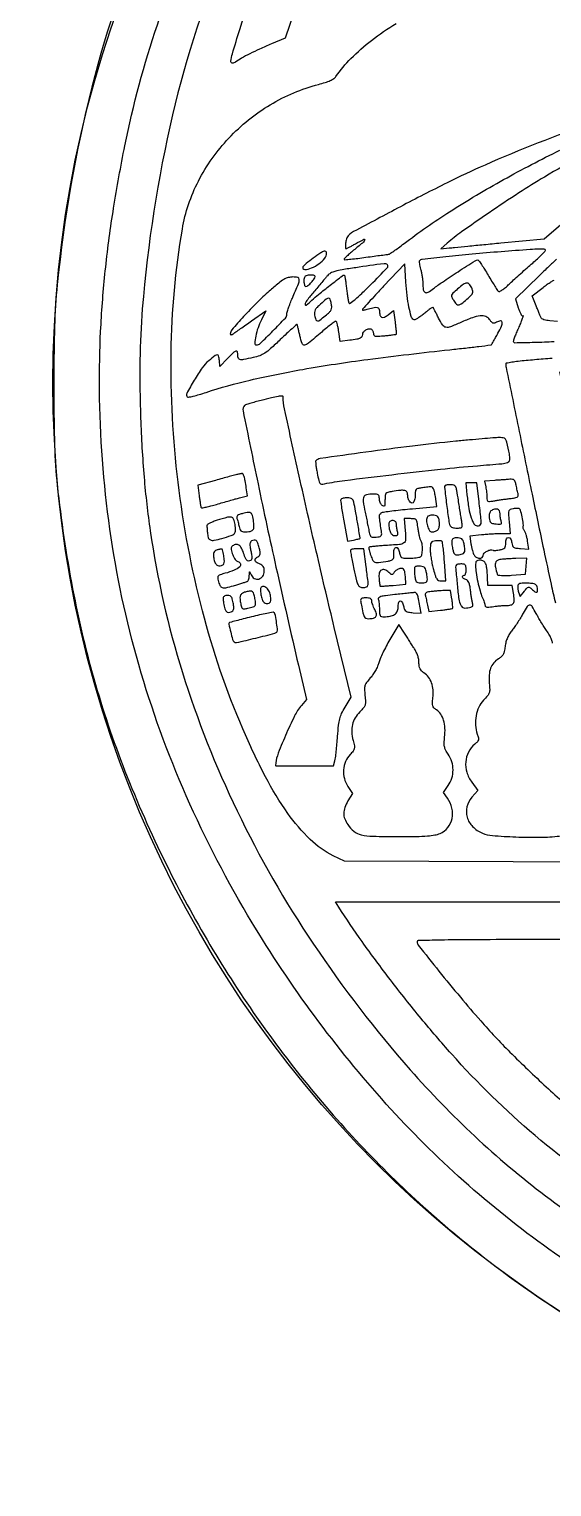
# Model space of a CAD drawing. Header units: millimetres. Extents: x 8 to 202, y 10 to 284.
# Drawn here: x 57.07 to 66.55, y 55.99 to 82.41 of the extents above; entities that cross this region are included whole.
import ezdxf

# ---------------------------------------------------------------- set-up
doc = ezdxf.new("R2010")
doc.units = ezdxf.units.MM
doc.layers.add('CUT', color=1, linetype='Continuous')
doc.layers.add('ENGRAVE', color=7, linetype='Continuous')

msp = doc.modelspace()

# ---------------------------------------------------------------- linework, layer by layer
at = {"layer": 'CUT'}
msp.add_circle((77.5, 76), 20, dxfattribs=at)
at = {"layer": 'ENGRAVE'}
for points in [[(22.924, 11.036, 0.000003), (45.118, 11.044, 0.000001), (67.428, 11.053, 0.198812)], [(59.316, 84.541, 0.04501), (58.205, 81.356, 0.036149), (57.579, 77.779, 0.018533), (57.53, 77.018, 0.006773), (57.516, 75.939, 0.006702), (57.53, 74.865, 0.020198), (57.579, 74.135, 0.019941), (57.858, 72.264, 0.023803), (58.273, 70.529, 0.024079), (58.847, 68.859, 0.02132), (59.599, 67.181, 0.038628), (61.313, 64.332, 0.040454), (63.421, 61.827, 0.041226), (65.864, 59.736, 0.043588), (68.573, 58.117, 0.020493)], [(85.376, 58.502, -0.053836), (81.64, 57.266, -0.052978), (77.67, 56.844, -0.049887), (73.616, 57.249, -0.05154), (69.795, 58.44, -0.055274), (66.395, 60.368, -0.054565), (63.463, 63.019, -0.048055), (61.031, 66.351, -0.031736), (59.854, 68.66, -0.034269), (59.014, 71.042, -0.034531), (58.512, 73.5, -0.033252), (58.344, 76.034, -0.01372), (58.372, 77.058, -0.013123), (58.457, 78.095, -0.012593), (58.6, 79.166, -0.010534), (58.805, 80.294, -0.062107), (60.25, 84.593, -0.064454)], [(61.876, 82.724), (61.709, 82.245), (61.461, 82.139, 0.006673), (61.249, 82.047, 0.01025), (61.069, 81.96, 0.011881), (60.922, 81.881, 0.024349), (60.811, 81.81, -0.174331), (60.75, 81.794, -0.43069), (60.724, 81.825, -0.040658), (60.754, 81.962, -0.002037), (60.889, 82.401, -0.046736), (61.789, 84.55, -0.038601)], [(60.703, 83.948, 0.047544), (59.669, 80.856, 0.036564), (59.121, 77.338, 0.017313), (59.078, 76.408, 0.011967), (59.09, 75.355, 0.011856), (59.153, 74.287, 0.015417), (59.265, 73.314, 0.03954), (59.849, 70.747, 0.036773), (60.841, 68.238, 0.035604), (62.225, 65.825, 0.032174), (63.981, 63.546, 0.049906), (66.431, 61.263, 0.04917), (69.295, 59.498, 0.048036)], [(68.909, 67.308), (65.848, 67.317), (62.787, 67.326), (62.584, 67.426, -0.07949), (62.165, 67.721, -0.044437), (61.759, 68.195, -0.035104), (61.355, 68.856, -0.018371), (60.942, 69.728, -0.038152), (60.21, 71.868, -0.03321), (59.771, 74.195, -0.033297), (59.644, 76.553, -0.03896), (59.847, 78.784, -0.077525), (60.139, 79.655, -0.069518), (60.691, 80.433, -0.068613), (61.442, 81.039, -0.071965), (62.318, 81.406, 0.01343), (62.44, 81.442, 0.030268), (62.53, 81.476, 0.040428), (62.594, 81.512, 0.096068), (62.633, 81.55, -0.048064), (62.905, 81.877, -0.030587), (63.278, 82.205, -0.028514), (63.723, 82.51, -0.026231)], [(67.273, 80.707, 0.019937), (65.336, 79.945, 0.011553), (64.649, 79.623, 0.005924), (63.803, 79.19, 0.001956), (62.952, 78.738, 0.128844), (62.832, 78.626, 0.093924), (62.815, 78.583, 0.028224), (62.805, 78.512, 0.02182), (62.803, 78.443, 0.411577), (62.816, 78.429, 0.118051), (62.825, 78.432, 0.001886), (62.873, 78.456, 0.004843), (62.927, 78.485, 0.003178), (62.989, 78.519, -0.007676), (63.138, 78.599, -0.619696), (63.155, 78.587, -0.177637), (63.132, 78.548, -0.004435), (62.972, 78.415, 0.007313), (62.894, 78.351, 0.012298), (62.831, 78.294, 0.00598), (62.781, 78.246, 0.41496), (62.781, 78.235, 0.222172), (62.795, 78.23, 0.002012), (62.904, 78.24, 0.006357), (63.03, 78.254, 0.004005), (63.177, 78.274, -0.000906), (63.326, 78.294, -0.001364), (63.455, 78.311, -0.000528), (63.566, 78.325, -0.031859), (63.586, 78.327, 0.148617), (63.604, 78.332, 0.003337), (63.68, 78.384, 0.007232), (63.768, 78.446, 0.004794), (63.867, 78.521, -0.02107), (64.694, 79.098, -0.014661), (65.672, 79.681, -0.014553), (66.694, 80.213, -0.019204)], [(67.077, 80.107, 0.009481), (66.414, 79.728, 0.009205), (65.95, 79.439, 0.005491), (65.409, 79.08, 0.004786), (64.91, 78.733, 0.025903), (64.651, 78.529), (64.532, 78.424), (64.686, 78.442, -0.003542), (64.784, 78.452, -0.000333), (65.025, 78.476, -0.000427), (65.312, 78.504, -0.000336), (65.624, 78.534), (66.408, 78.608), (66.753, 78.905, -0.020115)], [(66.634, 78.237, 0.003067), (66.489, 78.101, 0.001905), (66.321, 77.941), (65.887, 77.523), (65.938, 77.359, 0.019528), (65.96, 77.298, 0.034238), (65.983, 77.249, 0.040888), (66.005, 77.217, 0.377733), (66.02, 77.215, -0.677312), (66.026, 77.21, -0.01842), (66.012, 77.163, -0.015922), (65.987, 77.095, -0.007841), (65.95, 77.011, 0.006111), (65.911, 76.923, 0.008278), (65.879, 76.842, 0.005881), (65.853, 76.774, 0.086368), (65.849, 76.749, 0.419358), (65.874, 76.725, 0.002283), (66.237, 76.733, 0.004328), (66.587, 76.746, 0.124446)], [(66.653, 77.112), (66.511, 77.122, -0.025855), (66.455, 77.129, -0.034087), (66.405, 77.142, -0.036303), (66.367, 77.157, -0.184863), (66.352, 77.174, -0.000547), (66.342, 77.199, -0.000064), (66.319, 77.255, -0.000077), (66.292, 77.323, -0.000063), (66.264, 77.394), (66.192, 77.574), (66.388, 77.727, -0.01236), (66.464, 77.784, -0.020198), (66.532, 77.828, -0.015182), (66.587, 77.859, -0.347689)], [(66.554, 76.438, 0.010285), (66.391, 76.428, 0.001745), (66.08, 76.401, 0.007029), (65.939, 76.386, 0.011558), (65.82, 76.37, 0.005268), (65.722, 76.352, 0.360892), (65.712, 76.34, 0.050298), (65.719, 76.276, 0.000076), (65.956, 75.113, 0.000719), (66.189, 73.98, 0.001015), (66.4, 72.972, 0.001787), (66.533, 72.349, 0.009652), (66.614, 72.013, 0.015051)], [(67.056, 74.342, -0.000356), (66.692, 76.199, -0.048256)], [(66.561, 71.277, 0.043903), (66.541, 71.347, 0.037516), (66.505, 71.422, 0.021299), (66.452, 71.507, -0.008422), (66.403, 71.581, -0.005912), (66.349, 71.667, -0.005966), (66.3, 71.75, -0.012401), (66.264, 71.816, 0.019346), (66.193, 71.943, 0.252689), (66.148, 71.97, 0.262184), (66.102, 71.946, 0.020592), (66.029, 71.824, -0.012907), (65.985, 71.747, -0.008624), (65.931, 71.661, -0.008687), (65.876, 71.579, -0.016848), (65.828, 71.516, 0.03239), (65.78, 71.448, 0.036265), (65.742, 71.377, 0.036336), (65.716, 71.301, 0.032763), (65.7, 71.219, -0.022409), (65.684, 71.131, -0.067657), (65.663, 71.074, -0.08519), (65.63, 71.032, -0.051438), (65.579, 70.995, 0.086453), (65.495, 70.923, 0.08405), (65.438, 70.825, 0.071674), (65.411, 70.701, 0.042953), (65.414, 70.551, -0.018274), (65.421, 70.44, -0.08905), (65.412, 70.379, -0.090634), (65.382, 70.325, -0.019294), (65.31, 70.244, 0.082417), (65.224, 70.119, 0.063281), (65.173, 69.962, 0.061551), (65.163, 69.792, 0.068568), (65.195, 69.631, -0.02514), (65.215, 69.565, -0.118718), (65.215, 69.526, -0.127478), (65.197, 69.493, -0.030845), (65.151, 69.449, 0.097329), (65.036, 69.304, 0.100448), (64.985, 69.128, 0.095799), (65.006, 68.939, 0.0803), (65.096, 68.758), (65.204, 68.607), (65.099, 68.487, 0.119396), (65.008, 68.313, 0.132892), (65.011, 68.125, 0.124987), (65.111, 67.955, 0.098915), (65.289, 67.835, 0.080633), (65.47, 67.792, 0.009138), (65.892, 67.768, 0.012007), (66.335, 67.762, 0.023672), (66.687, 67.783, 0.006269)], [(67.944, 61.1, -0.03473), (66.246, 62.353, -0.034137), (64.727, 63.836, -0.010076), (64.177, 64.477, -0.008532), (63.621, 65.176, -0.008722), (63.107, 65.87, -0.013011), (62.685, 66.496), (62.625, 66.59), (65.409, 66.59), (68.194, 66.59)], [(67.884, 65.906), (65.994, 65.906, 0.001032), (65.087, 65.904, 0.004092), (64.53, 65.897, 0.001241), (64.124, 65.888, 0.406776), (64.104, 65.867, 0.169896), (64.126, 65.804, 0.001114), (64.501, 65.335, 0.004862), (64.889, 64.863, 0.006153), (65.257, 64.434, 0.016074), (65.788, 63.868, 0.009995), (66.446, 63.237, 0.00965), (67.087, 62.668, 0.031566)]]:
    msp.add_lwpolyline(points, format="xyb", dxfattribs=at)
for points in [[(62.222, 78.257, 0.010548), (62.094, 78.16, 0.062708), (62.035, 78.101, 0.326202), (62.035, 78.069, 0.24517), (62.066, 78.053, 0.102159), (62.192, 78.079, 0.059958), (62.325, 78.156, 0.062044), (62.428, 78.257, 0.170671), (62.462, 78.351, 0.228476), (62.448, 78.38, 0.268226), (62.418, 78.385, 0.056619), (62.356, 78.352, 0.00594)], [(65.627, 78.374, 0.003641), (65.102, 78.33, 0.004757), (64.624, 78.281, 0.001266), (64.194, 78.233, 0.169118), (64.147, 78.21, 0.210805), (64.141, 78.195, 0.021112), (64.145, 78.157, 0.023653), (64.153, 78.11, 0.016604), (64.167, 78.058, -0.019449), (64.182, 77.999, -0.013178), (64.195, 77.93, -0.013292), (64.204, 77.863, -0.025734), (64.207, 77.81, 0.030758), (64.215, 77.684, 0.240859), (64.248, 77.637, 0.263606), (64.302, 77.638, 0.035713), (64.4, 77.705, -0.020868), (64.563, 77.825, -0.004889), (64.847, 78.012, -0.001468), (65.155, 78.21, -0.142714), (65.205, 78.224, -0.242367), (65.22, 78.216, -0.005358), (65.271, 78.143, -0.010943), (65.329, 78.055, -0.007027), (65.392, 77.949, 0.005213), (65.456, 77.842, 0.007462), (65.514, 77.749, 0.004404), (65.565, 77.672, 0.106031), (65.584, 77.654, 0.282834), (65.605, 77.654, 0.017583), (65.659, 77.69, 0.021813), (65.723, 77.74, 0.014069), (65.792, 77.803, -0.00509), (65.876, 77.881, -0.002501), (65.985, 77.98, -0.002481), (66.098, 78.081, -0.003608), (66.2, 78.169, 0.007304), (66.288, 78.247, 0.010999), (66.363, 78.318, 0.006051), (66.423, 78.379, 0.193694), (66.431, 78.398, 0.386633), (66.411, 78.42, 0.031318), (66.326, 78.423, 0.010995), (66.155, 78.414, 0.00062)], [(63.497, 77.747, 0.001999), (63.349, 77.59, 0.003222), (63.225, 77.454, 0.000607), (63.116, 77.334, 0.185635), (63.112, 77.322, 0.426296), (63.117, 77.317, 0.022024), (63.144, 77.319, 0.023893), (63.18, 77.326, 0.013647), (63.223, 77.337, -0.014797), (63.326, 77.363, -0.090548), (63.38, 77.365, -0.219441), (63.409, 77.347, -0.140128), (63.42, 77.309, 0.056928), (63.43, 77.227, 0.221903), (63.461, 77.189, 0.22685), (63.51, 77.188, 0.059218), (63.579, 77.23), (63.676, 77.307), (63.705, 77.096, -0.005756), (63.715, 77.014, -0.009038), (63.722, 76.944, -0.003785), (63.726, 76.884, -0.237578), (63.722, 76.875, -0.138196), (63.712, 76.87, -0.002709), (63.656, 76.862, -0.006277), (63.59, 76.854, -0.004144), (63.514, 76.846, -0.007788), (63.399, 76.836, -0.071556), (63.35, 76.84, -0.205153), (63.326, 76.857, -0.13649), (63.317, 76.889, 0.062867), (63.314, 76.915, 0.062088), (63.304, 76.938, 0.067692), (63.291, 76.957, 0.114746), (63.274, 76.968, 0.137816), (63.225, 76.971, 0.080796), (63.17, 76.95, 0.084306), (63.127, 76.914, 0.178964), (63.112, 76.873, -0.127661), (63.101, 76.833, -0.159358), (63.072, 76.806, -0.066), (63.013, 76.788, -0.008821), (62.882, 76.768), (62.709, 76.745), (62.684, 76.92, 0.011679), (62.673, 76.988, 0.016621), (62.66, 77.048, 0.012618), (62.647, 77.096, 0.181164), (62.636, 77.11, 0.29737), (62.619, 77.11, 0.006846), (62.549, 77.06, 0.01301), (62.467, 76.997, 0.008167), (62.374, 76.919, -0.004352), (62.135, 76.715, -0.129953), (62.063, 76.682, -0.368951), (62.018, 76.708, -0.031184), (61.979, 76.847, 0.002482), (61.962, 76.923, 0.003786), (61.947, 76.989, 0.0014), (61.933, 77.046, 0.096305), (61.929, 77.054, 0.443463), (61.922, 77.055, 0.001023), (61.836, 76.978, 0.005024), (61.738, 76.889, 0.002994), (61.623, 76.781, -0.007105), (61.447, 76.617, -0.037071), (61.342, 76.536, -0.058116), (61.25, 76.489, -0.035759), (61.132, 76.455, -0.005593), (60.955, 76.419, -0.083991), (60.892, 76.418, -0.270664), (60.864, 76.441, -0.091868), (60.853, 76.496, 0.066705), (60.845, 76.56, 0.426842), (60.819, 76.573, 0.117902), (60.772, 76.545, 0.008628), (60.666, 76.436), (60.528, 76.291), (60.518, 76.402, 0.027346), (60.505, 76.487, 0.360793), (60.482, 76.505, 0.161255), (60.443, 76.491, 0.006703), (60.326, 76.398, 0.067663), (60.208, 76.271, 0.019191), (60.061, 76.044, 0.011051), (59.927, 75.807, 0.330878), (59.936, 75.742, 0.253205), (59.956, 75.737, 0.006922), (60.046, 75.757, 0.012706), (60.154, 75.786, 0.008175), (60.278, 75.824, -0.022377), (61.076, 76.048, -0.013736), (62.034, 76.242, -0.011058), (63.211, 76.422, -0.005639), (64.696, 76.598, 0.001363), (64.983, 76.629, 0.002225), (65.226, 76.658, 0.000276), (65.442, 76.684, 0.200555), (65.452, 76.689, 0.033321), (65.458, 76.699, 0.000518), (65.491, 76.755, 0.001378), (65.528, 76.82, 0.000912), (65.571, 76.896, 0.021024), (65.637, 77.025, 0.14249), (65.647, 77.096, 0.415183), (65.616, 77.12, 0.08784), (65.543, 77.096, -0.055927), (65.505, 77.081, -0.16014), (65.477, 77.082, -0.126879), (65.452, 77.101, -0.029682), (65.42, 77.143, 0.16229), (65.351, 77.198, 0.111857), (65.25, 77.211, 0.063445), (65.106, 77.178, 0.018857), (64.896, 77.091, -0.012976), (64.707, 77.011, -0.144276), (64.627, 77.004, -0.200502), (64.568, 77.044, -0.028999), (64.494, 77.172, 0.002029), (64.459, 77.242, 0.003011), (64.427, 77.302, 0.001336), (64.399, 77.354, 0.060229), (64.393, 77.364, 0.369823), (64.383, 77.365, 0.006493), (64.339, 77.336, 0.012887), (64.287, 77.297, 0.007809), (64.227, 77.25, -0.016411), (64.166, 77.203, -0.024563), (64.109, 77.166, -0.021771), (64.061, 77.142, -0.252443), (64.041, 77.143, -0.187492), (63.999, 77.199, -0.018112), (63.957, 77.368, -0.021034), (63.923, 77.581, -0.015038), (63.901, 77.821), (63.882, 78.154)], [(62.074, 77.928, 0.162472), (62.054, 77.888, 0.055129), (62.052, 77.822, 0.058186), (62.064, 77.763, 0.325617), (62.088, 77.745, 0.183477), (62.125, 77.759, 0.024099), (62.186, 77.818, 0.025377), (62.24, 77.884, 0.151843), (62.255, 77.925, 0.37772), (62.24, 77.944, 0.038717), (62.177, 77.95, 0.03954), (62.11, 77.946, 0.16216)], [(62.992, 78.085, 0.004888), (62.744, 78.046, 0.028225), (62.614, 78.017, 0.055854), (62.535, 77.985, 0.092894), (62.479, 77.939, -0.000119), (62.441, 77.895, -0.000027), (62.377, 77.819, -0.000028), (62.303, 77.732, -0.000027), (62.229, 77.644, 0.010764), (62.105, 77.491, 0.112527), (62.072, 77.419, 0.698628), (62.093, 77.406, 0.024264), (62.197, 77.495, -0.018739), (62.319, 77.601, -0.00468), (62.525, 77.765, -0.001167), (62.751, 77.94, -0.165584), (62.783, 77.95, -0.361019), (62.79, 77.945, -0.004095), (62.801, 77.883, -0.010153), (62.812, 77.808, -0.006169), (62.822, 77.719, 0.007197), (62.833, 77.628, 0.009187), (62.846, 77.544, 0.007442), (62.859, 77.474, 0.073366), (62.869, 77.446, 0.458661), (62.893, 77.441, 0.014387), (62.982, 77.511, 0.016225), (63.102, 77.619, 0.005909), (63.266, 77.78, 0.003531), (63.564, 78.083, 0.394288), (63.565, 78.135, 0.24831), (63.505, 78.157, 0.002033)], [(61.424, 77.66, 0.015943), (61.195, 77.446, 0.012233), (60.957, 77.199, 0.006109), (60.744, 76.959, 0.180744), (60.716, 76.885, 0.206272), (60.721, 76.873, 0.229828), (60.733, 76.869, 0.095022), (60.753, 76.876, 0.026996), (60.78, 76.894, -0.004942), (60.819, 76.922, -0.000662), (60.902, 76.98, -0.000765), (61, 77.048, -0.000644), (61.104, 77.121), (61.363, 77.3), (61.28, 77.138, 0.03525), (61.219, 76.995, 0.033033), (61.178, 76.842, 0.03109), (61.16, 76.715, 0.436458), (61.188, 76.684, 0.193974), (61.259, 76.713, 0.005843), (61.49, 76.94, 0.005886), (61.715, 77.172, 0.191673), (61.743, 77.244, -0.072446), (61.748, 77.28, -0.009718), (61.772, 77.355, -0.01106), (61.804, 77.442, -0.009102), (61.842, 77.534, 0.003736), (61.952, 77.793, 0.092016), (61.968, 77.869, 0.350776), (61.941, 77.905, 0.062117), (61.852, 77.916, 0.064541), (61.767, 77.905, 0.070463), (61.69, 77.873, 0.038218), (61.594, 77.805, 0.006605)], [(64.838, 77.699, 0.00919), (64.753, 77.622, 0.120097), (64.73, 77.587, 0.199863), (64.731, 77.553, 0.03354), (64.765, 77.493, 0.038159), (64.817, 77.426, 0.234849), (64.856, 77.41, 0.145411), (64.905, 77.429, 0.012698), (65.008, 77.514, 0.012765), (65.085, 77.584, 0.103168), (65.111, 77.623, 0.162417), (65.114, 77.661, 0.04483), (65.094, 77.719, 0.066222), (65.051, 77.788, 0.244481), (65.006, 77.807, 0.139914), (64.945, 77.784, 0.019093)], [(62.354, 77.426, 0.019847), (62.289, 77.365, 0.071265), (62.256, 77.319, 0.101212), (62.244, 77.275, 0.067141), (62.246, 77.222, 0.037654), (62.268, 77.142, 0.304931), (62.297, 77.121, 0.174931), (62.341, 77.134, 0.013416), (62.44, 77.213, 0.016554), (62.514, 77.279, 0.086674), (62.546, 77.323, 0.122177), (62.556, 77.368, 0.047474), (62.548, 77.432, 0.031401), (62.525, 77.512, 0.325075), (62.498, 77.531, 0.166384), (62.458, 77.515, 0.009107)], [(61.275, 75.68, 0.004545), (61.166, 75.651, 0.006721), (61.072, 75.622, 0.003371), (60.992, 75.597, 0.12065), (60.976, 75.587, 0.24894), (60.947, 75.49, 0.000739), (61.22, 74.166, 0.003925), (61.545, 72.658, 0.002384), (61.952, 70.879), (62.097, 70.258), (62.006, 70.151, 0.060191), (61.882, 69.96, 0.013083), (61.717, 69.604, 0.011362), (61.57, 69.24, 0.09056), (61.538, 69.063, 0.40909), (61.541, 69.059, 0.000267), (61.692, 69.056, 0.002572), (61.862, 69.055, 0.001542), (62.064, 69.054), (62.59, 69.054), (62.614, 69.148, 0.029416), (62.624, 69.204, 0.004545), (62.638, 69.316, 0.005057), (62.651, 69.449, 0.004377), (62.662, 69.589, -0.008428), (62.68, 69.792, -0.037386), (62.701, 69.909, -0.050693), (62.736, 70.004, -0.024961), (62.799, 70.117), (62.911, 70.298), (62.602, 71.566, -0.00272), (62.295, 72.86, -0.002338), (61.985, 74.224, -0.000746), (61.698, 75.526, -0.053947), (61.675, 75.744, 0.429717), (61.658, 75.759, 0.026166), (61.582, 75.751, 0.019828), (61.463, 75.728, 0.00524)], [(64.805, 74.938, 0.00531), (64.018, 74.851, 0.004284), (63.174, 74.741, 0.000905), (62.345, 74.624, 0.162329), (62.267, 74.585, 0.220785), (62.262, 74.572, 0.007043), (62.268, 74.512, 0.012417), (62.278, 74.441, 0.008156), (62.293, 74.359, 0.007426), (62.321, 74.228, 0.093855), (62.341, 74.181, 0.227988), (62.371, 74.164, 0.070318), (62.424, 74.167, -0.019749), (62.791, 74.229, -0.002129), (63.646, 74.333, -0.00286), (64.53, 74.433, -0.006531), (65.199, 74.495, 0.002008), (65.642, 74.532, 0.066478), (65.746, 74.556, 0.291336), (65.783, 74.604, 0.073264), (65.777, 74.708, 0.003807), (65.729, 74.924, 0.098994), (65.705, 74.978, 0.219166), (65.665, 75.001, 0.029049), (65.566, 75.004, 0.013067), (65.477, 74.999, 0.001582), (65.283, 74.983, 0.001879), (65.052, 74.962, 0.001547)], [(60.836, 74.334, 0.009132), (60.793, 74.324, 0.000955), (60.694, 74.297, 0.001184), (60.575, 74.265, 0.000948), (60.448, 74.23), (60.128, 74.141), (60.152, 73.95, 0.005085), (60.162, 73.875, 0.007121), (60.173, 73.809, 0.004511), (60.183, 73.753, 0.089724), (60.189, 73.737, 0.308813), (60.203, 73.731, 0.007164), (60.277, 73.745, 0.013398), (60.365, 73.766, 0.008366), (60.468, 73.795, -0.001835), (60.581, 73.828, -0.00158), (60.699, 73.862, -0.001591), (60.807, 73.893, -0.0046), (60.882, 73.913), (61.03, 73.951), (61.007, 74.094, 0.00738), (60.986, 74.221, 0.028475), (60.967, 74.298, 0.046888), (60.948, 74.344, 0.324254), (60.928, 74.354, 0.008385), (60.915, 74.351, 0.00166), (60.891, 74.346, 0.001758), (60.864, 74.34, 0.001634)], [(65.512, 74.23), (65.328, 74.217), (65.349, 74.112, -0.012865), (65.357, 74.065, -0.008966), (65.364, 74.013, -0.00905), (65.368, 73.962, -0.018471), (65.37, 73.922, 0.042067), (65.374, 73.873, 0.242177), (65.389, 73.853, 0.144669), (65.42, 73.848, 0.01311), (65.498, 73.859, -0.005771), (65.559, 73.87, -0.0028), (65.637, 73.881, -0.002777), (65.718, 73.892, -0.003999), (65.79, 73.901, 0.013475), (65.875, 73.913, 0.075787), (65.918, 73.927, 0.182302), (65.937, 73.947, 0.164455), (65.938, 73.976, -0.009196), (65.931, 74.005, -0.002975), (65.921, 74.049, -0.002965), (65.91, 74.097, -0.003327), (65.9, 74.144, 0.02858), (65.885, 74.203, 0.128986), (65.865, 74.234, 0.156455), (65.836, 74.247, 0.048326), (65.786, 74.249, -0.000007), (65.739, 74.245, -0.000002), (65.668, 74.24, -0.000002), (65.588, 74.235, -0.000003)], [(64.181, 74.093, 0.029627), (64.117, 74.082, 0.155953), (64.088, 74.063, 0.151278), (64.073, 74.031, 0.027374), (64.07, 73.964, -0.030416), (64.067, 73.918, -0.036357), (64.059, 73.875, -0.039376), (64.046, 73.842, -0.149297), (64.032, 73.825, -0.246181), (63.997, 73.822, -0.143954), (63.965, 73.85, -0.089606), (63.942, 73.904, -0.055728), (63.933, 73.973, 0.152052), (63.918, 74.021, 0.194457), (63.879, 74.046, 0.077231), (63.802, 74.049, 0.011916), (63.651, 74.028, 0.022673), (63.572, 74.011, 0.159732), (63.54, 73.99, 0.151912), (63.526, 73.954, 0.019927), (63.522, 73.87, -0.009285), (63.521, 73.793, -0.116196), (63.513, 73.765, -0.382281), (63.498, 73.76, -0.075925), (63.471, 73.776, -0.077115), (63.451, 73.798, -0.044437), (63.435, 73.83, -0.043151), (63.423, 73.866, -0.055078), (63.42, 73.9, 0.055286), (63.415, 73.943, 0.182321), (63.399, 73.966, 0.133988), (63.369, 73.978, 0.025117), (63.308, 73.981, 0.044877), (63.187, 73.969, 0.246497), (63.137, 73.93, 0.143648), (63.126, 73.85, 0.013349), (63.162, 73.652, -0.000087), (63.185, 73.542, -0.000092), (63.207, 73.433, -0.000088), (63.226, 73.34, -0.000416), (63.237, 73.286, 0.03789), (63.252, 73.234, 0.157239), (63.272, 73.209, 0.143805), (63.304, 73.199, 0.029945), (63.364, 73.201, 0.027435), (63.418, 73.209, 0.119437), (63.447, 73.223, 0.179478), (63.46, 73.245, 0.080941), (63.461, 73.28, -0.002411), (63.426, 73.526, -0.054706), (63.424, 73.597, -0.215137), (63.444, 73.632, -0.101995), (63.492, 73.655, -0.02684), (63.545, 73.664, -0.00233), (63.68, 73.681, -0.003061), (63.842, 73.699, -0.002372), (64.019, 73.716), (64.464, 73.759), (64.435, 73.938, 0.014343), (64.419, 74.027, 0.060757), (64.401, 74.079, 0.123596), (64.378, 74.105, 0.180851), (64.349, 74.113, 0.003519), (64.32, 74.11, 0.001129), (64.276, 74.105, 0.001126), (64.228, 74.099, 0.00126)], [(64.611, 74.135, 0.229964), (64.601, 74.105, 0.001264), (64.639, 73.794, 0.003683), (64.677, 73.506, 0.055646), (64.702, 73.408, 0.16783), (64.715, 73.392, 0.053008), (64.745, 73.378, 0.046139), (64.783, 73.368, 0.037151), (64.825, 73.365, 0.02223), (64.89, 73.368, 0.203971), (64.915, 73.381, 0.192492), (64.923, 73.408, 0.019539), (64.915, 73.476, -0.001458), (64.905, 73.537, -0.000349), (64.889, 73.638, -0.000358), (64.871, 73.754, -0.000354), (64.853, 73.87, 0.005309), (64.824, 74.048, 0.067623), (64.804, 74.113, 0.18922), (64.773, 74.142, 0.095226), (64.719, 74.152, 0.017751), (64.683, 74.151, 0.022265), (64.65, 74.147, 0.021187), (64.623, 74.142, 0.135985)], [(65.009, 73.97, 0.013872), (65.042, 73.723, 0.038152), (65.084, 73.553, 0.057537), (65.133, 73.445, 0.223948), (65.192, 73.406, 0.159923), (65.241, 73.414, 0.255243), (65.263, 73.448, 0.04678), (65.262, 73.536, 0.002008), (65.228, 73.843), (65.189, 74.186), (65.087, 74.186), (64.986, 74.186)], [(62.723, 73.886, 0.169736), (62.718, 73.865, 0.003765), (62.731, 73.76, 0.008104), (62.75, 73.636, 0.005337), (62.776, 73.494), (62.845, 73.129), (62.953, 73.149, 0.003605), (62.994, 73.158, 0.005342), (63.031, 73.165, 0.002538), (63.062, 73.173, 0.10085), (63.068, 73.176, 0.282799), (63.072, 73.186, 0.00029), (63.029, 73.441, 0.002949), (62.988, 73.672, 0.008028), (62.956, 73.836, 0.067458), (62.942, 73.873, 0.127001), (62.921, 73.896, 0.106946), (62.889, 73.909, 0.039384), (62.839, 73.913, 0.024834), (62.8, 73.911, 0.031638), (62.764, 73.905, 0.032985), (62.735, 73.896, 0.166386)], [(65.845, 73.715, 0.063101), (65.792, 73.702, 0.225741), (65.769, 73.677, 0.08979), (65.762, 73.627, 0.005946), (65.772, 73.483), (65.79, 73.263), (65.636, 73.263, 0.010468), (65.562, 73.261, 0.004678), (65.465, 73.256, 0.004629), (65.363, 73.249, 0.006261), (65.27, 73.24), (65.058, 73.218), (65.081, 73.078, 0.013189), (65.092, 73.02, 0.012451), (65.107, 72.961, 0.012514), (65.122, 72.91, 0.041757), (65.136, 72.878, 0.140614), (65.175, 72.836, 0.121476), (65.233, 72.819, 0.160597), (65.282, 72.833, 0.249686), (65.302, 72.87, -0.210401), (65.319, 72.91, -0.064281), (65.374, 72.948, -0.063855), (65.437, 72.972, -0.192909), (65.482, 72.965, 0.125188), (65.498, 72.96, 0.021784), (65.531, 72.961, 0.022473), (65.569, 72.965, 0.018471), (65.61, 72.972, 0.037656), (65.664, 72.988, 0.128136), (65.693, 73.009, 0.132718), (65.708, 73.041, 0.041646), (65.712, 73.094, -0.085119), (65.725, 73.168, -0.303216), (65.761, 73.195, -0.30152), (65.8, 73.172, -0.084791), (65.821, 73.1, 0.052671), (65.833, 73.048, 0.16868), (65.855, 73.02, 0.110354), (65.895, 73.004, 0.016549), (65.982, 72.995), (66.132, 72.984), (66.109, 73.13, 0.016571), (66.097, 73.189, 0.018143), (66.082, 73.245, 0.017875), (66.066, 73.292, 0.081134), (66.052, 73.317, -0.042866), (66.039, 73.335, -0.042789), (66.03, 73.355, -0.046285), (66.025, 73.373, -0.110803), (66.026, 73.387, 0.10588), (66.03, 73.444, 0.013093), (66.008, 73.566, 0.008912), (65.981, 73.689, 0.230604), (65.96, 73.715, 0.091054), (65.945, 73.719, 0.016606), (65.916, 73.72, 0.017376), (65.881, 73.719, 0.015003)], [(60.477, 73.506, 0.019241), (60.405, 73.481, 0.029202), (60.345, 73.453, 0.028709), (60.301, 73.426, 0.267553), (60.292, 73.406, -0.001159), (60.294, 73.385, -0.000389), (60.296, 73.355, -0.000387), (60.299, 73.321, -0.000442), (60.301, 73.288, 0.052184), (60.318, 73.192, 0.227731), (60.356, 73.151, 0.148999), (60.424, 73.144, 0.019846), (60.566, 73.178, 0.012126), (60.731, 73.23, 0.123293), (60.791, 73.268, 0.194104), (60.812, 73.323, 0.038603), (60.803, 73.43, 0.049291), (60.777, 73.526, 0.249761), (60.736, 73.561, 0.122874), (60.664, 73.56, 0.009438)], [(60.945, 73.63, 0.019685), (60.881, 73.611, 0.090077), (60.847, 73.592, 0.1796), (60.834, 73.57, 0.137126), (60.836, 73.541, -0.0188), (60.846, 73.513, -0.007393), (60.857, 73.474, -0.007306), (60.868, 73.431, -0.009052), (60.877, 73.391, 0.043878), (60.89, 73.346, 0.107512), (60.909, 73.318, 0.123858), (60.936, 73.302, 0.068843), (60.975, 73.297, 0.036985), (61.075, 73.304, 0.174144), (61.126, 73.331, 0.181697), (61.146, 73.383, 0.040893), (61.14, 73.48, 0.01852), (61.118, 73.596, 0.174576), (61.091, 73.638, 0.202275), (61.046, 73.65, 0.026013)], [(63.89, 73.316, -0.025899), (63.895, 73.154, -0.241754), (63.862, 73.095, -0.129817), (63.783, 73.067, -0.005962), (63.495, 73.047, 0.005041), (63.399, 73.04, 0.007676), (63.315, 73.032, 0.003442), (63.244, 73.024, 0.167151), (63.232, 73.018, 0.241306), (63.228, 73.006, 0.012965), (63.235, 72.968, 0.01792), (63.247, 72.921, 0.01189), (63.264, 72.868, 0.03507), (63.302, 72.78, 0.200216), (63.34, 72.748, 0.109655), (63.402, 72.742, 0.007418), (63.579, 72.768, 0.030593), (63.639, 72.781, 0.15053), (63.667, 72.8, 0.153502), (63.68, 72.832, 0.032199), (63.681, 72.892, -0.060487), (63.688, 72.977, -0.276158), (63.72, 73.013, -0.360181), (63.757, 72.997, -0.072194), (63.783, 72.923, 0.038524), (63.801, 72.862, 0.174103), (63.824, 72.833, 0.11961), (63.866, 72.821, 0.014253), (63.963, 72.818, 0.015892), (64.027, 72.821, 0.018074), (64.087, 72.827, 0.017517), (64.138, 72.836, 0.089295), (64.165, 72.847, 0.213197), (64.192, 72.888, 0.036797), (64.201, 72.983, 0.039277), (64.195, 73.081, 0.120344), (64.17, 73.143, -0.088361), (64.159, 73.166, -0.01066), (64.146, 73.22, -0.012406), (64.133, 73.285, -0.009917), (64.122, 73.357, 0.010508), (64.104, 73.471, 0.119317), (64.086, 73.512, 0.195322), (64.054, 73.531, 0.037149), (63.985, 73.536), (63.872, 73.536)], [(63.591, 73.442, 0.040017), (63.599, 73.353, 0.077127), (63.621, 73.286, 0.109675), (63.657, 73.244, 0.166041), (63.701, 73.228, 0.054123), (63.735, 73.232, 0.202417), (63.752, 73.244, 0.169703), (63.757, 73.266, 0.036285), (63.749, 73.305, -0.015772), (63.741, 73.339, -0.01145), (63.734, 73.377, -0.011588), (63.73, 73.414, -0.024706), (63.728, 73.442, 0.09622), (63.723, 73.467, 0.116482), (63.709, 73.486, 0.107274), (63.687, 73.498, 0.072124), (63.659, 73.502, 0.071204), (63.631, 73.498, 0.109912), (63.609, 73.486, 0.119701), (63.596, 73.467, 0.095246)], [(64.292, 73.57, 0.153349), (64.275, 73.504, 0.056468), (64.291, 73.407, 0.057993), (64.327, 73.323, 0.273357), (64.371, 73.297, 0.076338), (64.439, 73.308, 0.14793), (64.484, 73.34, 0.134107), (64.507, 73.393, 0.057951), (64.509, 73.472, 0.029339), (64.499, 73.533, 0.116813), (64.482, 73.568, 0.143033), (64.454, 73.588, 0.052459), (64.407, 73.598, 0.041408), (64.37, 73.599, 0.047122), (64.335, 73.594, 0.053057), (64.307, 73.584, 0.142583)], [(65.444, 73.678, 0.128667), (65.427, 73.659, 0.058144), (65.415, 73.629, 0.050883), (65.409, 73.591, 0.043008), (65.41, 73.55, 0.043171), (65.421, 73.496, 0.143786), (65.44, 73.467, 0.125611), (65.474, 73.45, 0.02957), (65.537, 73.44, 0.014885), (65.599, 73.436, 0.122284), (65.627, 73.441, 0.28987), (65.637, 73.457, 0.089653), (65.631, 73.485, -0.036156), (65.623, 73.513, -0.016793), (65.616, 73.55, -0.016535), (65.611, 73.589, -0.022141), (65.609, 73.625, 0.128032), (65.596, 73.676, 0.190239), (65.561, 73.705, 0.147752), (65.507, 73.706, 0.072053)], [(64.738, 73.154, 0.080964), (64.734, 73.129, 0.019734), (64.735, 73.087, 0.019713), (64.74, 73.038, 0.018506), (64.749, 72.989, 0.02534), (64.765, 72.93, 0.096106), (64.784, 72.897, 0.153635), (64.808, 72.881, 0.102864), (64.842, 72.879, 0.025475), (64.926, 72.897, 0.173883), (64.96, 72.92, 0.173361), (64.972, 72.96, 0.02529), (64.963, 73.046, 0.024303), (64.948, 73.117, 0.106272), (64.928, 73.155, 0.14012), (64.898, 73.176, 0.054655), (64.848, 73.188, 0.042007), (64.809, 73.189, 0.062483), (64.776, 73.183, 0.078757), (64.751, 73.171, 0.155672)], [(60.468, 72.965, 0.144925), (60.432, 72.943, 0.140106), (60.413, 72.905, 0.084044), (60.412, 72.845, 0.027292), (60.43, 72.758, 0.135776), (60.458, 72.71, 0.133869), (60.507, 72.683, 0.14634), (60.559, 72.686, 0.169813), (60.598, 72.717, 0.157142), (60.61, 72.768, 0.024821), (60.598, 72.87, 0.020836), (60.577, 72.969, 0.388282), (60.552, 72.985, 0.013372), (60.539, 72.982, 0.003203), (60.518, 72.978, 0.003289), (60.493, 72.972, 0.003252)], [(61.1, 73.131, 0.141162), (61.081, 73.109, 0.096908), (61.072, 73.077, 0.055108), (61.075, 73.028, 0.014855), (61.089, 72.953, -0.015228), (61.104, 72.88, -0.0498), (61.107, 72.83, -0.084141), (61.1, 72.798, -0.162026), (61.083, 72.777, -0.157071), (61.046, 72.768, -0.203584), (61.015, 72.784, -0.080926), (60.986, 72.833, -0.013299), (60.948, 72.938, 0.064537), (60.909, 73.018, 0.14246), (60.858, 73.062, 0.189901), (60.802, 73.065, 0.126522), (60.747, 73.029, 0.238802), (60.733, 72.978, 0.046569), (60.761, 72.883, 0.046989), (60.807, 72.794, 0.188557), (60.855, 72.759, -0.247486), (60.9, 72.718, -0.302355), (60.887, 72.663, -0.089673), (60.786, 72.6, -0.031385), (60.622, 72.545, 0.014121), (60.535, 72.52, 0.125525), (60.502, 72.499, 0.202847), (60.491, 72.469, 0.047006), (60.498, 72.414, 0.048487), (60.529, 72.324, 0.207868), (60.57, 72.286, 0.139857), (60.637, 72.283, 0.018608), (60.775, 72.321, -0.000962), (60.854, 72.345, -0.001199), (60.928, 72.368, -0.000971), (60.989, 72.386, -0.009165), (61.016, 72.394, 0.168825), (61.032, 72.405, 0.06178), (61.047, 72.43, 0.052405), (61.057, 72.463, 0.041945), (61.061, 72.5, -0.002574), (61.063, 72.564, -0.264839), (61.067, 72.571, -0.445097), (61.073, 72.569, -0.003917), (61.094, 72.518, 0.170127), (61.152, 72.453, 0.197065), (61.234, 72.442, 0.180525), (61.305, 72.493, 0.149258), (61.332, 72.583, 0.045713), (61.328, 72.632, 0.098071), (61.314, 72.668, 0.103644), (61.288, 72.694, 0.05521), (61.247, 72.715, -0.051805), (61.188, 72.745, -0.196618), (61.165, 72.778, -0.247981), (61.174, 72.812, -0.078199), (61.217, 72.846, 0.094692), (61.244, 72.868, 0.133142), (61.256, 72.896, 0.07888), (61.256, 72.938, 0.017715), (61.242, 73.007, 0.029042), (61.216, 73.094, 0.127367), (61.186, 73.138, 0.219489), (61.148, 73.149, 0.104442)], [(62.9, 72.971, 0.237091), (62.895, 72.956, 0.003728), (62.91, 72.861, 0.008961), (62.93, 72.75, 0.005706), (62.957, 72.621, 0.004485), (63.006, 72.411, 0.056102), (63.034, 72.334, 0.166225), (63.068, 72.3, 0.113093), (63.123, 72.287, 0.078868), (63.187, 72.298, 0.283648), (63.213, 72.328, 0.068189), (63.214, 72.398, 0.00242), (63.18, 72.664), (63.137, 72.989), (63.027, 72.989, 0.014733), (62.984, 72.988, 0.019385), (62.945, 72.984, 0.017152), (62.913, 72.978, 0.146112)], [(64.438, 73.133, 0.04895), (64.384, 73.121, 0.184111), (64.358, 73.1, 0.11606), (64.346, 73.06, 0.014564), (64.343, 72.969, 0.027272), (64.347, 72.896, 0.012272), (64.36, 72.801, 0.012108), (64.379, 72.702, 0.016151), (64.4, 72.612, 0.011017), (64.435, 72.497, 0.071692), (64.462, 72.443, 0.145674), (64.494, 72.416, 0.097974), (64.541, 72.407), (64.625, 72.407), (64.6, 72.758, 0.005557), (64.589, 72.894, 0.008512), (64.577, 73.011, 0.003867), (64.563, 73.11, 0.187862), (64.554, 73.127, 0.13462), (64.54, 73.133, 0.02452), (64.511, 73.136, 0.024818), (64.475, 73.136, 0.020286)], [(64.061, 72.657, 0.114495), (64.055, 72.639, 0.015137), (64.054, 72.6, 0.016906), (64.056, 72.552, 0.013446), (64.061, 72.501, 0.021567), (64.073, 72.429, 0.124271), (64.09, 72.395, 0.168969), (64.119, 72.378, 0.048978), (64.17, 72.373, 0.032812), (64.248, 72.378, 0.217521), (64.279, 72.398, 0.168753), (64.29, 72.439, 0.018488), (64.278, 72.536, 0.025679), (64.263, 72.604, 0.103708), (64.244, 72.642, 0.136914), (64.214, 72.663, 0.058806), (64.167, 72.674, 0.029958), (64.131, 72.676, 0.038995), (64.098, 72.674, 0.043345), (64.073, 72.667, 0.183079)], [(64.818, 72.7, 0.220634), (64.803, 72.658, 0.002825), (64.829, 72.373, 0.00657), (64.857, 72.106, 0.061289), (64.885, 71.994, 0.043546), (64.908, 71.947, 0.13992), (64.933, 71.924, 0.124527), (64.968, 71.916, 0.031303), (65.027, 71.921, 0.026691), (65.076, 71.931, 0.097198), (65.105, 71.944, 0.180017), (65.117, 71.963, 0.147231), (65.115, 71.987, -0.042192), (65.107, 72.017, -0.006592), (65.095, 72.078, -0.007294), (65.084, 72.15, -0.0063), (65.074, 72.226, 0.015106), (65.06, 72.321, 0.053887), (65.043, 72.379, 0.092698), (65.02, 72.414, 0.139018), (64.988, 72.433, -0.082401), (64.948, 72.451, -0.157848), (64.927, 72.478, -0.314841), (64.932, 72.5, -0.17956), (64.959, 72.51, 0.254951), (64.973, 72.517, 0.06271), (64.984, 72.54, 0.048861), (64.991, 72.573, 0.031626), (64.994, 72.612, 0.030132), (64.99, 72.667, 0.135966), (64.978, 72.696, 0.172881), (64.955, 72.71, 0.056308), (64.914, 72.715, 0.017894), (64.882, 72.714, 0.022393), (64.853, 72.711, 0.021366), (64.829, 72.706, 0.135527)], [(65.165, 72.683, 0.037197), (65.174, 72.558, 0.015554), (65.204, 72.392, 0.015536), (65.245, 72.228, 0.037873), (65.287, 72.111, -0.013227), (65.306, 72.067, -0.014317), (65.321, 72.023, -0.013922), (65.333, 71.984, -0.06475), (65.336, 71.961, 0.228508), (65.344, 71.944, 0.128442), (65.366, 71.934, 0.063146), (65.405, 71.933, 0.018197), (65.464, 71.94, -0.012229), (65.522, 71.949, -0.007443), (65.591, 71.955, -0.007457), (65.66, 71.96, -0.01307), (65.717, 71.962, 0.053746), (65.806, 71.972, 0.20483), (65.851, 72.004, 0.151888), (65.866, 72.065, 0.026528), (65.852, 72.185), (65.83, 72.322), (65.608, 72.322), (65.387, 72.322), (65.38, 72.475, 0.014293), (65.369, 72.637, 0.074971), (65.346, 72.723, 0.157282), (65.308, 72.767, 0.137458), (65.25, 72.784, 0.048295), (65.205, 72.779, 0.171309), (65.18, 72.765, 0.14455), (65.168, 72.737, 0.031233)], [(65.602, 72.793, 0.125061), (65.549, 72.771, 0.190493), (65.524, 72.729, 0.093725), (65.525, 72.656, 0.018229), (65.557, 72.527, 0.29367), (65.572, 72.513, 0.021371), (65.632, 72.507, 0.022439), (65.714, 72.505, 0.010769), (65.819, 72.51), (66.071, 72.527), (66.082, 72.672), (66.092, 72.818), (65.894, 72.813, 0.005193), (65.811, 72.81, 0.004849), (65.726, 72.805, 0.004835), (65.651, 72.799, 0.016449)], [(63.762, 72.622, 0.053225), (63.74, 72.611, 0.033165), (63.717, 72.594, 0.033051), (63.696, 72.574, 0.050439), (63.682, 72.554, -0.060856), (63.664, 72.53, -0.224278), (63.647, 72.524, -0.141921), (63.626, 72.532, -0.021079), (63.59, 72.562, 0.083779), (63.516, 72.609, 0.237722), (63.456, 72.605, 0.213251), (63.419, 72.553, 0.070015), (63.414, 72.458, 0.005165), (63.418, 72.405, 0.007813), (63.424, 72.36, 0.003648), (63.429, 72.321, 0.160698), (63.433, 72.314, 0.211656), (63.44, 72.311, 0.001702), (63.506, 72.315, 0.005736), (63.583, 72.32, 0.003611), (63.672, 72.327), (63.902, 72.349), (63.892, 72.487, 0.028835), (63.88, 72.576, 0.145125), (63.857, 72.62, 0.219834), (63.82, 72.634, 0.074688)], [(60.636, 72.142, 0.091458), (60.605, 72.128, 0.177517), (60.589, 72.106, 0.098059), (60.586, 72.07, 0.017651), (60.596, 72.002, 0.022082), (60.619, 71.904, 0.112076), (60.645, 71.856, 0.20571), (60.681, 71.838, 0.102681), (60.731, 71.847, 0.094507), (60.76, 71.864, 0.137911), (60.776, 71.89, 0.087604), (60.78, 71.928, 0.022666), (60.773, 71.99, 0.025545), (60.753, 72.08, 0.118163), (60.728, 72.126, 0.184685), (60.691, 72.145, 0.082708)], [(61.007, 72.211, 0.056328), (60.94, 72.187, 0.157327), (60.904, 72.153, 0.133314), (60.892, 72.1, 0.035951), (60.902, 72.014, 0.017889), (60.919, 71.938, 0.167026), (60.938, 71.91, 0.192897), (60.968, 71.902, 0.025198), (61.035, 71.913, 0.014602), (61.133, 71.937, 0.166731), (61.166, 71.959, 0.183893), (61.176, 71.995, 0.018514), (61.164, 72.087, 0.02974), (61.146, 72.17, 0.156184), (61.12, 72.209, 0.183793), (61.079, 72.222, 0.044292)], [(61.264, 72.26, 0.037316), (61.271, 72.158, 0.057559), (61.294, 72.073, 0.076601), (61.328, 72.016, 0.225145), (61.369, 71.997, 0.084162), (61.42, 72.005, 0.214375), (61.447, 72.031, 0.125425), (61.454, 72.079, 0.022948), (61.44, 72.169, 0.106133), (61.405, 72.247, 0.117425), (61.342, 72.302, 0.241943), (61.29, 72.302, 0.282395)], [(63.7, 72.159, 0.005805), (63.532, 72.14, 0.036312), (63.447, 72.123, 0.100079), (63.408, 72.102, 0.327639), (63.4, 72.076, -0.052494), (63.408, 72.048, -0.013053), (63.414, 72.001, -0.0132), (63.418, 71.946, -0.012905), (63.42, 71.891, 0.01696), (63.422, 71.814, 0.122659), (63.433, 71.779, 0.19871), (63.457, 71.762, 0.0576), (63.503, 71.757, 0.047661), (63.614, 71.768, 0.096744), (63.695, 71.8, 0.127566), (63.744, 71.854, 0.122355), (63.762, 71.925, -0.041394), (63.769, 72.013, -0.28248), (63.796, 72.044, -0.370863), (63.829, 72.03, -0.050618), (63.857, 71.955, 0.036162), (63.878, 71.891, 0.140807), (63.904, 71.859, 0.115352), (63.946, 71.842, 0.020593), (64.031, 71.832), (64.176, 71.821), (64.154, 71.952, 0.007351), (64.13, 72.085, 0.043535), (64.11, 72.154, 0.106382), (64.088, 72.187, 0.228062), (64.059, 72.197, -0.003719), (64.031, 72.194, -0.000175), (63.937, 72.184, -0.000288), (63.825, 72.172, -0.000207)], [(64.333, 72.211, 0.033199), (64.289, 72.202, 0.113605), (64.263, 72.187, 0.173547), (64.252, 72.167, 0.105844), (64.254, 72.14, -0.009295), (64.262, 72.11, -0.002949), (64.272, 72.065, -0.002943), (64.283, 72.015, -0.003271), (64.293, 71.967), (64.316, 71.852), (64.526, 71.875, 0.004409), (64.608, 71.885, 0.00673), (64.678, 71.896, 0.002837), (64.738, 71.905, 0.155443), (64.748, 71.911, 0.211248), (64.752, 71.92, 0.006284), (64.749, 71.965, 0.011517), (64.744, 72.018, 0.007574), (64.736, 72.079), (64.712, 72.236), (64.571, 72.231, 0.006514), (64.509, 72.228, 0.004975), (64.442, 72.223, 0.005031), (64.38, 72.217, 0.0118)], [(65.933, 72.33, 0.081324), (65.928, 72.306, 0.032901), (65.929, 72.273, 0.031471), (65.934, 72.237, 0.034699), (65.944, 72.204), (65.974, 72.124), (66.049, 72.219, -0.014542), (66.096, 72.276, -0.143536), (66.122, 72.292, -0.217319), (66.147, 72.288, -0.038886), (66.186, 72.258, 0.025723), (66.242, 72.212, 0.211149), (66.273, 72.205, 0.340209), (66.29, 72.224, 0.050166), (66.288, 72.279, 0.087519), (66.274, 72.319, 0.154837), (66.249, 72.344, 0.085608), (66.204, 72.358, 0.015109), (66.114, 72.366, 0.017319), (66.038, 72.369, 0.048443), (65.985, 72.363, 0.076853), (65.951, 72.35, 0.176478)], [(63.093, 71.971, 0.009702), (63.12, 71.83, 0.069501), (63.144, 71.765, 0.157774), (63.176, 71.734, 0.115536), (63.225, 71.723, 0.048414), (63.313, 71.733, 0.195299), (63.357, 71.762, 0.213959), (63.366, 71.811, 0.058294), (63.337, 71.888, -0.018299), (63.316, 71.932, -0.018156), (63.299, 71.978, -0.018348), (63.286, 72.019, -0.064606), (63.283, 72.046, 0.145016), (63.276, 72.07, 0.133953), (63.257, 72.086, 0.084729), (63.224, 72.096, 0.03101), (63.176, 72.099, 0.023146), (63.11, 72.096, 0.228911), (63.087, 72.082, 0.177045), (63.08, 72.053, 0.013147)], [(61.099, 71.755, 0.002155), (60.949, 71.718, 0.003395), (60.821, 71.684, 0.000888), (60.71, 71.654, 0.130576), (60.698, 71.648, 0.257149), (60.691, 71.621, 0.005335), (60.724, 71.481, 0.008644), (60.759, 71.348, 0.112458), (60.784, 71.303, 0.275351), (60.828, 71.289, 0.002501), (61.178, 71.372, 0.002748), (61.525, 71.459, 0.232863), (61.565, 71.493, 0.134254), (61.572, 71.54, 0.009088), (61.552, 71.675, 0.006806), (61.527, 71.812, 0.222675), (61.508, 71.838, 0.175235), (61.491, 71.841, 0.002177), (61.379, 71.819, 0.006107), (61.249, 71.791, 0.003922)], [(63.61, 71.343, 0.011608), (63.544, 71.226, 0.011201), (63.483, 71.105, 0.011187), (63.434, 70.996, 0.039626), (63.41, 70.923, -0.044003), (63.388, 70.86, -0.022921), (63.35, 70.784, -0.022608), (63.304, 70.71, -0.031939), (63.256, 70.649, 0.01893), (63.186, 70.564, 0.08919), (63.158, 70.508, 0.0864), (63.15, 70.445, 0.017161), (63.159, 70.332, -0.01576), (63.169, 70.217, -0.0897), (63.161, 70.157, -0.099271), (63.133, 70.106, -0.021436), (63.065, 70.032, 0.061921), (62.98, 69.923, 0.076945), (62.932, 69.804, 0.072273), (62.92, 69.67, 0.04727), (62.944, 69.516, -0.015734), (62.966, 69.418, -0.098967), (62.965, 69.366, -0.114568), (62.944, 69.323, -0.02422), (62.889, 69.259, 0.092739), (62.808, 69.134, 0.080443), (62.771, 68.983, 0.079216), (62.785, 68.825, 0.085559), (62.847, 68.684), (62.933, 68.554), (62.851, 68.419, 0.045231), (62.793, 68.3, 0.088976), (62.774, 68.196, 0.094443), (62.792, 68.097, 0.056151), (62.848, 67.99, 0.078548), (62.959, 67.87, 0.108864), (63.09, 67.807, 0.051588), (63.302, 67.78, 0.006572), (63.762, 67.775, 0.003568), (64.091, 67.777, 0.014379), (64.293, 67.786, 0.023267), (64.427, 67.803, 0.060983), (64.521, 67.83, 0.121753), (64.662, 67.938, 0.118048), (64.739, 68.1, 0.110525), (64.736, 68.289, 0.096476), (64.654, 68.468), (64.582, 68.57), (64.668, 68.697, 0.073972), (64.734, 68.833, 0.075286), (64.756, 68.982, 0.075338), (64.734, 69.131, 0.074227), (64.668, 69.267, -0.027868), (64.622, 69.343, -0.070574), (64.601, 69.404, -0.062198), (64.595, 69.472, -0.018027), (64.604, 69.578, 0.042655), (64.609, 69.739, 0.059339), (64.584, 69.881, 0.069631), (64.532, 69.994, 0.105913), (64.457, 70.071, -0.046389), (64.409, 70.108, -0.130873), (64.388, 70.144, -0.089511), (64.382, 70.194, -0.014899), (64.392, 70.291, 0.052641), (64.396, 70.432, 0.067643), (64.368, 70.559, 0.07455), (64.311, 70.664, 0.086329), (64.228, 70.741, -0.047529), (64.184, 70.777, -0.086879), (64.157, 70.814, -0.079394), (64.143, 70.861, -0.03432), (64.138, 70.926, 0.046796), (64.133, 70.985, 0.031486), (64.116, 71.051, 0.03074), (64.09, 71.116, 0.03655), (64.058, 71.174, -0.002241), (64.02, 71.232, -0.001049), (63.972, 71.307, -0.00104), (63.921, 71.387, -0.001459), (63.876, 71.458), (63.775, 71.62)]]:
    msp.add_lwpolyline(points, format="xyb", close=True, dxfattribs=at)

doc.saveas('drawing.dxf')
